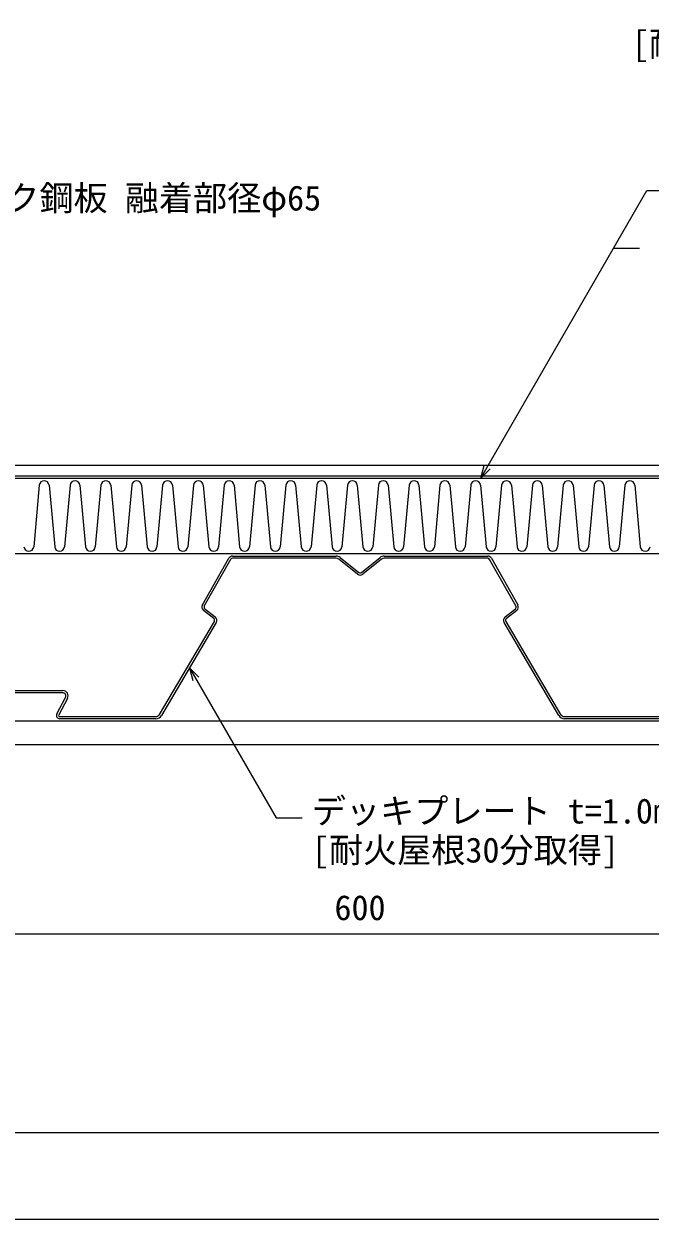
# Model space of a CAD drawing. Units: millimetres, scale not verified. Extents: x -840 to 840, y -594 to 594.
# Drawn here: x -220 to 69, y -594 to -43 of the extents above; entities that cross this region are included whole.
import ezdxf
from ezdxf.enums import TextEntityAlignment as Align

# ---------------------------------------------------------------- set-up
doc = ezdxf.new("R2010")
doc.units = ezdxf.units.MM
doc.header["$LTSCALE"] = 2
for name, color, linetype, lineweight in [('0-0_輪郭線', 2, 'Continuous', 9), ('0-1_図面枠', 7, 'Continuous', 9), ('0-2_タイトル文字', 5, 'Continuous', 9), ('0-6_断熱材', 4, 'Continuous', 9), ('0-7_鋼材(C型・H鋼ｅｔｃ)', 7, 'Continuous', 9), ('0-8_寸法線', 7, 'Continuous', 9), ('0-9_基準線(IBｼｰﾄ)', 7, 'Continuous', 9), ('0-C_鋼材(受け鋼鈑)', 7, 'Continuous', 9)]:
    doc.layers.add(name, color=color, linetype=linetype, lineweight=lineweight)
doc.styles.add('ＭＳ ゴシック', font='')
doc.styles.get('ＭＳ ゴシック').set_extended_font_data('MS Gothic')

msp = doc.modelspace()

# ---------------------------------------------------------------- linework, layer by layer
at = {"layer": '0-0_輪郭線'}
msp.add_lwpolyline([(800, 554), (-800, 554), (-800, -554), (800, -554)], close=True, dxfattribs=at)
at = {"layer": '0-1_図面枠'}
msp.add_lwpolyline([(840, -594), (840, 594), (-840, 594), (-840, -594)], close=True, dxfattribs=at)
at = {"layer": '0-6_断熱材', "color": 7}
for p, q in [((-664.956, -252.215), (535.044, -252.215)), ((535.044, -287.215), (-664.956, -287.215))]:
    msp.add_line(p, q, dxfattribs=at)
at = {"layer": '0-6_断熱材'}
for p, q in [((-212.911, -255.481), (-215.511, -283.949)), ((-208.404, -255.481), (-205.803, -283.949)), ((-198.696, -255.481), (-201.296, -283.949)), ((-194.189, -255.481), (-191.588, -283.949)), ((-184.481, -255.481), (-187.082, -283.949)), ((-179.974, -255.481), (-177.374, -283.949)), ((-170.266, -255.481), (-172.867, -283.949)), ((-165.759, -255.481), (-163.159, -283.949)), ((-156.052, -255.481), (-158.652, -283.949)), ((-151.545, -255.481), (-148.944, -283.949)), ((-141.837, -255.481), (-144.437, -283.949)), ((-137.33, -255.481), (-134.729, -283.949)), ((-127.622, -255.481), (-130.223, -283.949)), ((-123.115, -255.481), (-120.515, -283.949)), ((-113.407, -255.481), (-116.008, -283.949)), ((-108.9, -255.481), (-106.3, -283.949)), ((-99.193, -255.481), (-101.793, -283.949)), ((-94.686, -255.481), (-92.085, -283.949)), ((-84.978, -255.481), (-87.578, -283.949)), ((-80.471, -255.481), (-77.871, -283.949)), ((-70.763, -255.481), (-73.364, -283.949)), ((-66.256, -255.481), (-63.656, -283.949)), ((-56.548, -255.481), (-59.149, -283.949)), ((-52.042, -255.481), (-49.441, -283.949)), ((-42.334, -255.481), (-44.934, -283.949)), ((-37.827, -255.481), (-35.226, -283.949)), ((-28.119, -255.481), (-30.719, -283.949)), ((-23.612, -255.481), (-21.012, -283.949)), ((-13.904, -255.481), (-16.505, -283.949)), ((-9.397, -255.481), (-6.797, -283.949)), ((0.311, -255.481), (-2.29, -283.949)), ((4.817, -255.481), (7.418, -283.949)), ((14.525, -255.481), (11.925, -283.949)), ((19.032, -255.481), (21.633, -283.949)), ((28.74, -255.481), (26.139, -283.949)), ((33.247, -255.481), (35.847, -283.949)), ((42.955, -255.481), (40.354, -283.949)), ((47.462, -255.481), (50.062, -283.949)), ((57.169, -255.481), (54.569, -283.949)), ((61.676, -255.481), (64.277, -283.949))]:
    msp.add_line(p, q, dxfattribs=at)
for centre, start, end in [((-210.657, -255.692), 5.35135, 174.64865), ((-196.442, -255.692), 5.35135, 174.64865), ((-182.228, -255.692), 5.35135, 174.64865), ((-168.013, -255.692), 5.35135, 174.64865), ((-153.798, -255.692), 5.35135, 174.64865), ((-139.583, -255.692), 5.35135, 174.64865), ((-125.369, -255.692), 5.35135, 174.64865), ((-111.154, -255.692), 5.35135, 174.64865), ((-96.939, -255.692), 5.35135, 174.64865), ((-82.724, -255.692), 5.35135, 174.64865), ((-68.51, -255.692), 5.35135, 174.64865), ((-54.295, -255.692), 5.35135, 174.64865), ((-40.08, -255.692), 5.35135, 174.64865), ((-25.866, -255.692), 5.35135, 174.64865), ((-11.651, -255.692), 5.35135, 174.64865), ((2.564, -255.692), 5.35135, 174.64865), ((16.779, -255.692), 5.35135, 174.64865), ((30.993, -255.692), 5.35135, 174.64865), ((45.208, -255.692), 5.35135, 174.64865), ((59.423, -255.692), 5.35135, 174.64865), ((-217.764, -283.738), 185.35135, 354.64865), ((-203.55, -283.738), 185.35135, 354.64865), ((-189.335, -283.738), 185.35135, 354.64865), ((-175.12, -283.738), 185.35135, 354.64865), ((-160.906, -283.738), 185.35135, 354.64865), ((-146.691, -283.738), 185.35135, 354.64865), ((-132.476, -283.738), 185.35135, 354.64865), ((-118.261, -283.738), 185.35135, 354.64865), ((-104.047, -283.738), 185.35135, 354.64865), ((-89.832, -283.738), 185.35135, 354.64865), ((-75.617, -283.738), 185.35135, 354.64865), ((-61.402, -283.738), 185.35135, 354.64865), ((-47.188, -283.738), 185.35135, 354.64865), ((-32.973, -283.738), 185.35135, 354.64865), ((-18.758, -283.738), 185.35135, 354.64865), ((-4.543, -283.738), 185.35135, 354.64865), ((9.671, -283.738), 185.35135, 354.64865), ((23.886, -283.738), 185.35135, 354.64865), ((38.101, -283.738), 185.35135, 354.64865), ((52.316, -283.738), 185.35135, 354.64865), ((66.53, -283.738), 185.35135, 354.64865)]:
    msp.add_arc(centre, 2.263, start, end, dxfattribs=at)
at = {"layer": '0-7_鋼材(C型・H鋼ｅｔｃ)'}
for p, q in [((535.044, -364.317), (-664.956, -364.317)), ((535.044, -375.317), (-664.956, -375.317))]:
    msp.add_line(p, q, dxfattribs=at)
at = {"layer": '0-8_寸法線'}
for p, q in [((51.897, -146.245), (63.897, -146.245)), ((-143.659, -339.792), (-103.737, -408.939)), ((-103.737, -408.939), (-91.737, -408.939)), ((-357.956, -462.355), (228.044, -462.355))]:
    msp.add_line(p, q, dxfattribs=at)
for points in [[(-9.284, -252.215), (67.293, -119.577), (79.293, -119.577)], [(-5.042, -247.972), (-9.284, -252.215), (-7.731, -246.419)], [(-139.416, -344.034), (-143.659, -339.792), (-142.106, -345.587)]]:
    msp.add_lwpolyline(points, dxfattribs=at)
at = {"layer": '0-9_基準線(IBｼｰﾄ)'}
for p, q in [((-317.418, -246.215), (187.506, -246.215)), ((-318.527, -251.215), (188.615, -251.215))]:
    msp.add_line(p, q, dxfattribs=at)
at = {"layer": '0-C_鋼材(受け鋼鈑)'}
for p, q in [((-137.691, -310.724), (-125.53, -289.23)), ((-124.66, -289.722), (-136.821, -311.216)), ((-123.79, -288.215), (-76.022, -288.215)), ((-76.022, -289.215), (-123.79, -289.215)), ((-66.205, -296.507), (-74.772, -289.653)), ((-74.148, -288.872), (-65.581, -295.726)), ((-64.331, -295.726), (-55.764, -288.872)), ((-55.139, -289.653), (-63.707, -296.507)), ((-53.89, -288.215), (-6.122, -288.215)), ((-6.122, -289.215), (-53.89, -289.215)), ((6.909, -311.216), (-5.252, -289.722)), ((-4.382, -289.23), (7.779, -310.724)), ((-132.424, -317.048), (-137.191, -313.278)), ((-136.571, -312.493), (-131.804, -316.264)), ((1.892, -316.264), (6.659, -312.493)), ((7.279, -313.278), (2.512, -317.048)), ((-157.447, -361.23), (-132.183, -318.34)), ((-131.322, -318.847), (-156.586, -361.738)), ((26.674, -361.738), (1.409, -318.847)), ((2.271, -318.34), (27.535, -361.23)), ((-227.788, -350.215), (-202.124, -350.215)), ((-202.124, -351.215), (-227.788, -351.215)), ((-204.836, -361.011), (-200.804, -353.426)), ((-199.923, -353.9), (-203.953, -361.48)), ((-203.512, -362.215), (-159.171, -362.215)), ((-159.171, -363.215), (-203.512, -363.215)), ((29.259, -362.215), (74.732, -362.215)), ((74.732, -363.215), (29.259, -363.215))]:
    msp.add_line(p, q, dxfattribs=at)
for centre, radius, start, end in [((-123.79, -290.215), 2, 90, 150.5), ((-123.79, -290.215), 1, 90, 150.5), ((-76.022, -291.215), 3, 51.33973, 90), ((-76.022, -291.215), 2, 51.33973, 90), ((-53.89, -291.215), 3, 90, 128.65927), ((-53.89, -291.215), 2, 90, 128.65927), ((-6.122, -290.215), 2, 29.5, 90), ((-6.122, -290.215), 1, 29.5, 90), ((-64.956, -294.945), 2, 231.33973, 308.65927), ((-64.956, -294.945), 1, 231.33973, 308.65927), ((-135.95, -311.709), 2, 150.5, 231.65688), ((-135.95, -311.709), 1, 150.5, 231.65688), ((6.038, -311.709), 1, 308.34312, 29.5), ((6.038, -311.709), 2, 308.34312, 29.5), ((-133.045, -317.832), 1, 329.5, 51.65688), ((-133.045, -317.832), 2, 329.5, 51.65688), ((3.133, -317.832), 2, 128.34312, 210.5), ((3.133, -317.832), 1, 128.34312, 210.5), ((-202.124, -352.715), 2.5, 331.70051, 90), ((-202.124, -352.715), 1.5, 331.70051, 90), ((-203.512, -361.715), 1.5, 152, 270), ((-203.512, -361.715), 0.5, 152, 270), ((-159.171, -360.215), 2, 270, 329.5), ((-159.171, -360.215), 3, 270, 329.5), ((29.259, -360.215), 3, 210.5, 270), ((29.259, -360.215), 2, 210.5, 270)]:
    msp.add_arc(centre, radius, start, end, dxfattribs=at)

# ---------------------------------------------------------------- texts
at = {"layer": '0-2_タイトル文字', "color": 7, "style": 'ＭＳ ゴシック'}
for s, p in [('[耐火屋根30分取得]', (60.37, -61.165)), ('IHディスク鋼板 融着部径φ65', (-291.504, -132.28)), ('デッキプレート t=1.0㎜以上', (-87.196, -414.998)), ('[耐火屋根30分取得]', (-87.196, -432.998))]:
    msp.add_text(s, height=11.54, dxfattribs=at).set_placement(p, align=Align.BOTTOM_LEFT)
at = {"layer": '0-8_寸法線', "style": 'ＭＳ ゴシック'}
msp.add_text('600', height=11.54, dxfattribs=at).set_placement((-76.776, -459.575), align=Align.BOTTOM_LEFT)

doc.saveas('drawing.dxf')
